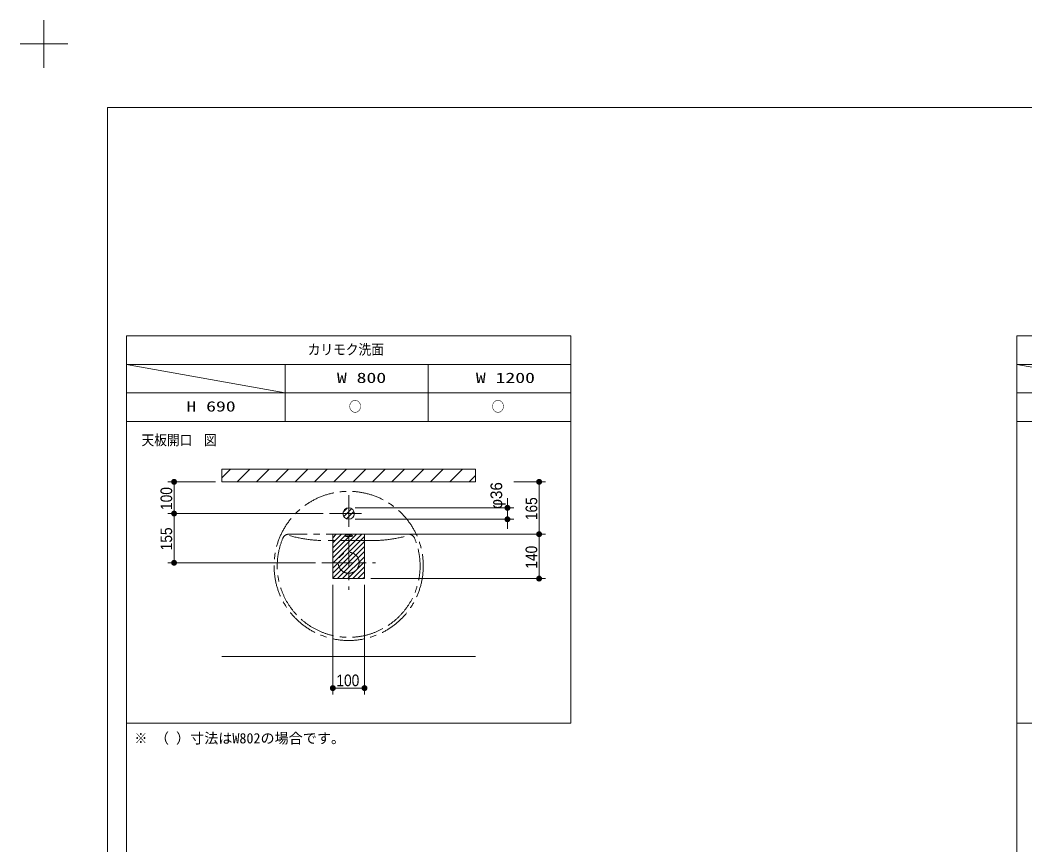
# Model space of a CAD drawing. Units: millimetres, scale not verified. Extents: x -6062 to 6062, y -3045 to 3045.
# Drawn here: x -6062 to -2897, y 446 to 3045 of the extents above; entities that cross this region are included whole.
import ezdxf
from ezdxf.enums import TextEntityAlignment as Align

# ---------------------------------------------------------------- set-up
doc = ezdxf.new("R2010")
doc.units = ezdxf.units.MM
doc.header["$LTSCALE"] = 20
doc.linetypes.add('CHAIN1', pattern=[8, 5, -1, 1, -1])
for name, color, linetype, lineweight in [('0-0_1図面枠', 7, 'Continuous', 9), ('0-3_2寸法-2', 7, 'Continuous', 9), ('0-4_0', 7, 'Continuous', 9), ('0-5_2寸法-1', 7, 'Continuous', 9), ('0-7_3一般', 7, 'Continuous', 9)]:
    doc.layers.add(name, color=color, linetype=linetype, lineweight=lineweight)
doc.styles.add('ＭＳ ゴシック', font='')
doc.styles.add('ＭＳ Ｐゴシック', font='')
doc.styles.get('ＭＳ ゴシック').set_extended_font_data('MS Gothic')
doc.styles.get('ＭＳ Ｐゴシック').set_extended_font_data('MS PGothic')

# ---------------------------------------------------------------- blocks, each defined once
blk = doc.blocks.new('グループ')
at = {"layer": '0-0_1図面枠'}
for p, q in [((-84000, 57900), (-84000, 60900)), ((-85500, 59400), (-82500, 59400))]:
    blk.add_line(p, q, dxfattribs=at)
blk = doc.blocks.new('グループ-2')
at = {"layer": '0-0_1図面枠'}
blk.add_lwpolyline([(-80000, 55400), (80000, 55400), (80000, -55400), (-80000, -55400)], close=True, dxfattribs=at)
blk = doc.blocks.new('図面枠')
at = {"layer": '0-0_1図面枠'}
for name in ['グループ', 'グループ-2']:
    blk.add_blockref(name, (0, 0), dxfattribs=at)
blk = doc.blocks.new('グループ-4')
at = {"layer": '0-0_1図面枠'}
for p, q in [((-78800, 41000), (-78800, -48600)), ((-22700, 41000), (-22700, -48600)), ((-50800, 39200), (-78800, 39200)), ((-78800, 39200), (-68800, 37400)), ((-68800, 35600), (-68800, 39200)), ((-59800, 35600), (-59800, 39200)), ((5300, 39200), (-22700, 39200)), ((-22700, 39200), (-12700, 37400)), ((-78800, 37400), (-50800, 37400)), ((-22700, 37400), (5300, 37400))]:
    blk.add_line(p, q, dxfattribs=at)
for points in [[(-78800, 41000), (-50800, 41000), (-50800, 35600), (-78800, 35600)], [(-22700, 41000), (5300, 41000), (5300, 35600), (-22700, 35600)], [(-78800, 35600), (-50800, 35600), (-50800, 16600), (-78800, 16600)], [(-22700, 35600), (5300, 35600), (5300, 16600), (-22700, 16600)]]:
    blk.add_lwpolyline(points, close=True, dxfattribs=at)
blk = doc.blocks.new('_Dot')
at = {"layer": '0-4_0'}
for p, q in [((-10, 0), (-20, 0)), ((9.78, 2), (-9.78, 2)), ((7.99, 6), (-7.99, 6)), ((9.16, -3.98), (-9.16, -3.98)), ((6, -7.98), (-6, -7.98))]:
    blk.add_line(p, q, dxfattribs=at)
for points in [[(10, 0), (9.92, 1.25), (9.69, 2.49), (9.3, 3.68), (8.76, 4.82), (8.09, 5.88), (7.29, 6.85), (6.37, 7.71), (5.36, 8.44), (4.26, 9.05), (3.09, 9.51), (1.87, 9.82), (0.63, 9.98), (-0.63, 9.98), (-1.87, 9.82), (-3.09, 9.51), (-4.26, 9.05), (-5.36, 8.44), (-6.37, 7.71), (-7.29, 6.85), (-8.09, 5.88), (-8.76, 4.82), (-9.3, 3.68), (-9.69, 2.49), (-9.92, 1.25), (-10, 0), (0, 0)], [(-10, 0), (-9.92, -1.25), (-9.69, -2.49), (-9.3, -3.68), (-8.76, -4.82), (-8.09, -5.88), (-7.29, -6.85), (-6.37, -7.71), (-5.36, -8.44), (-4.26, -9.05), (-3.09, -9.51), (-1.87, -9.82), (-0.63, -9.98), (0.63, -9.98), (1.87, -9.82), (3.09, -9.51), (4.26, -9.05), (5.36, -8.44), (6.37, -7.71), (7.29, -6.85), (8.09, -5.88), (8.76, -4.82), (9.3, -3.68), (9.69, -2.49), (9.92, -1.25), (10, 0), (0, 0)]]:
    blk.add_lwpolyline(points, close=True, dxfattribs=at)

msp = doc.modelspace()

# ---------------------------------------------------------------- linework, layer by layer
at = {"layer": '0-3_2寸法-2'}
for p, q in [((-4527.5, 1523.01), (-4527.5, 1538.01)), ((-5007.5, 1508), (-4507.5, 1508)), ((-4527.5, 1472), (-4527.5, 1508)), ((-5007.5, 1472), (-4507.5, 1472)), ((-4527.5, 1456.99), (-4527.5, 1441.99))]:
    msp.add_line(p, q, dxfattribs=at)
at = {"layer": '0-5_2寸法-1'}
for p, q in [((-5447.5, 1590), (-5597.5, 1590)), ((-4507.5, 1590), (-4407.5, 1590)), ((-5577.5, 1505.01), (-5577.5, 1574.99)), ((-4427.5, 1440.01), (-4427.5, 1574.99)), ((-5107.5, 1490), (-5597.5, 1490)), ((-5107.5, 1490), (-5597.5, 1490)), ((-5577.5, 1474.99), (-5577.5, 1350.01)), ((-4957.5, 1425), (-4407.5, 1425)), ((-4957.5, 1425), (-4407.5, 1425)), ((-4427.5, 1300.01), (-4427.5, 1409.99)), ((-5132.5, 1335), (-5597.5, 1335)), ((-4957.5, 1285), (-4407.5, 1285)), ((-5077.5, 1265), (-5077.5, 920)), ((-4977.5, 1265), (-4977.5, 920)), ((-4992.51, 940), (-5062.49, 940))]:
    msp.add_line(p, q, dxfattribs=at)
at = {"layer": '0-7_3一般'}
for p, q in [((-5427.5, 1602.56), (-5400.06, 1630)), ((-5379.1, 1590), (-5339.1, 1630)), ((-5318.14, 1590), (-5278.14, 1630)), ((-5257.18, 1590), (-5217.18, 1630)), ((-5196.22, 1590), (-5156.22, 1630)), ((-5135.26, 1590), (-5095.26, 1630)), ((-5074.3, 1590), (-5034.3, 1630)), ((-5013.34, 1590), (-4973.34, 1630)), ((-4952.38, 1590), (-4912.38, 1630)), ((-4891.42, 1590), (-4851.42, 1630)), ((-4830.46, 1590), (-4790.46, 1630)), ((-4769.5, 1590), (-4729.5, 1630)), ((-4708.54, 1590), (-4668.54, 1630)), ((-5427.5, 1590), (-4627.5, 1590)), ((-4647.58, 1590), (-4627.5, 1610.08)), ((-5044.79, 1494.71), (-5032.21, 1507.29)), ((-5042.83, 1480.67), (-5018.17, 1505.33)), ((-5034.19, 1473.31), (-5010.81, 1496.69)), ((-5077.5, 1414), (-5066.5, 1425)), ((-5077.5, 1398), (-5050.5, 1425)), ((-5077.5, 1382), (-5034.5, 1425)), ((-5077.5, 1366), (-5018.5, 1425)), ((-5077.5, 1350), (-5002.5, 1425)), ((-5077.5, 1334), (-4986.5, 1425)), ((-5077.5, 1318), (-4977.5, 1418)), ((-5077.5, 1302), (-4977.5, 1402)), ((-5077.5, 1286), (-4977.5, 1386)), ((-5062.5, 1285), (-4977.5, 1370)), ((-5046.5, 1285), (-4977.5, 1354)), ((-5030.5, 1285), (-4977.5, 1338)), ((-5014.5, 1285), (-4977.5, 1322)), ((-4998.5, 1285), (-4977.5, 1306)), ((-4982.5, 1285), (-4977.5, 1290)), ((-5427.5, 1040), (-4627.5, 1040))]:
    msp.add_line(p, q, dxfattribs=at)
at = {"layer": '0-7_3一般', "linetype": 'CHAIN1'}
for p, q in [((-5027.5, 1548), (-5027.5, 1428)), ((-5087.5, 1490), (-4967.5, 1490)), ((-4838.75, 1425), (-5216.25, 1425)), ((-4951.91, 1405), (-5103.09, 1405)), ((-5027.5, 1420), (-5027.5, 1250)), ((-5112.5, 1335), (-4942.5, 1335))]:
    msp.add_line(p, q, dxfattribs=at)
at = {"layer": '0-7_3一般'}
for points in [[(-5427.5, 1630), (-4627.5, 1630), (-4627.5, 1590), (-5427.5, 1590)], [(-5077.5, 1425), (-4977.5, 1425), (-4977.5, 1285), (-5077.5, 1285)], [(-5077.5, 1425), (-4977.5, 1425), (-4977.5, 1285), (-5077.5, 1285)]]:
    msp.add_lwpolyline(points, close=True, dxfattribs=at)
at = {"layer": '0-7_3一般', "linetype": 'CHAIN1'}
for centre, radius in [((-5027.5, 1325), 235), ((-5027.5, 1335), 33)]:
    msp.add_circle(centre, radius, dxfattribs=at)
at = {"layer": '0-7_3一般'}
msp.add_circle((-5027.5, 1490), 18, dxfattribs=at)
msp.add_circle((-5027.5, 1490), 18, dxfattribs=at)
at = {"layer": '0-7_3一般', "linetype": 'CHAIN1'}
for centre, radius, start, end in [((-5216.25, 1405), 20, 90, 157.03032), ((-4838.75, 1405), 20, 22.96968, 90), ((-5027.5, 1325), 225, 157.03032, 232.34344), ((-5103.01, 1805), 400, 253.94747, 269.98748), ((-4951.99, 1805), 400, 270.01252, 286.05253), ((-5027.5, 1325), 225, 307.65656, 22.96968), ((-5027.5, 1325), 225, 232.34344, 307.65656)]:
    msp.add_arc(centre, radius, start, end, dxfattribs=at)
msp.add_ellipse((-5027.5, 1420), major_axis=(12.5, 0), ratio=0.2, dxfattribs=at)

# ---------------------------------------------------------------- block references
at = {"layer": '0-0_1図面枠', "xscale": 0.05, "yscale": 0.05}
for name in ['図面枠', 'グループ-4']:
    msp.add_blockref(name, (-1787.5, 0), dxfattribs=at)
at = {"layer": '0-3_2寸法-2', "xscale": 0.7503418, "yscale": 0.7503418}
for p, rotation in [((-4527.5, 1508), 270), ((-4527.5, 1472), 90)]:
    msp.add_blockref('_Dot', p, dxfattribs=dict(at, rotation=rotation))
at = {"layer": '0-5_2寸法-1', "xscale": 0.7503418, "yscale": 0.7503418}
for p, rotation in [((-5577.5, 1590), 90), ((-4427.5, 1590), 90), ((-5577.5, 1490), 270), ((-5577.5, 1490), 90), ((-4427.5, 1425), 270), ((-4427.5, 1425), 90), ((-5577.5, 1335), 270), ((-4427.5, 1285), 270), ((-5077.5, 940), 180)]:
    msp.add_blockref('_Dot', p, dxfattribs=dict(at, rotation=rotation))
msp.add_blockref('_Dot', (-4977.5, 940), dxfattribs=at)

# ---------------------------------------------------------------- texts
at = {"layer": '0-0_1図面枠', "style": 'ＭＳ ゴシック'}
for s, width, p in [('カリモク洗面', 0.9, (-5156.39, 1980.86)), ('W 800', 1.4, (-5064.45, 1891.74)), ('W 1200', 1.4, (-4626.75, 1891.74)), ('H 690', 1.4, (-5538.49, 1801.74)), ('○', 0.9, (-5027.09, 1801.25)), ('○', 0.9, (-4577.09, 1801.25)), ('天板開口', 0.9, (-5680, 1695.64)), ('図', 0.9, (-5483.27, 1695.64)), ('※', 0.9, (-5702.1, 756.01))]:
    msp.add_text(s, height=32.55, dxfattribs=dict(at, width=width)).set_placement(p, align=Align.BOTTOM_LEFT)
msp.add_text('（ ）寸法はW802の場合です。', height=32.55, dxfattribs=at).set_placement((-5637.93, 756.01), align=Align.BOTTOM_LEFT)
at = {"layer": '0-3_2寸法-2', "style": 'ＭＳ Ｐゴシック'}
msp.add_text('φ36', height=36.66, rotation=90, dxfattribs=at).set_placement((-4533.06, 1504.57), align=Align.BOTTOM_LEFT)
at = {"layer": '0-5_2寸法-1', "style": 'ＭＳ Ｐゴシック', "width": 0.9}
for s, p in [('100', (-5572.54, 1501.39)), ('165', (-4422.54, 1469.28)), ('155', (-5572.54, 1374.28)), ('140', (-4422.54, 1316.39))]:
    msp.add_text(s, height=36.66, rotation=90, dxfattribs=at).set_placement(p, align=Align.BOTTOM_LEFT)
msp.add_text('100', height=36.66, dxfattribs=at).set_placement((-5066.11, 935.04), align=Align.BOTTOM_LEFT)

doc.saveas('drawing.dxf')
